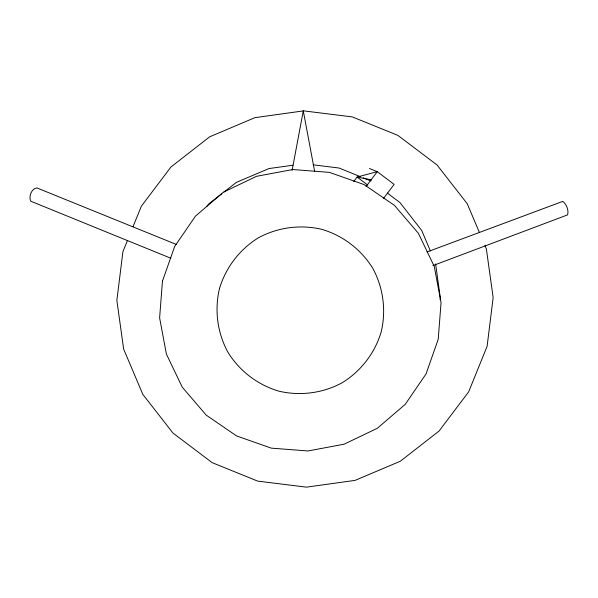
<?xml version="1.0" encoding="UTF-8"?>
<svg xmlns="http://www.w3.org/2000/svg" width="598" height="598" viewBox="0 0 598 598"><rect width="100%" height="100%" fill="white"/><g stroke="black" fill="none" stroke-linecap="round" stroke-linejoin="round"><path stroke-width="0.9" d="M440.113 299.837L440.345 297.991L435.598 263.92M292.123 170.363L303.283 110.847L314.615 171.282M127.434 240.523L122.911 251.683L116.864 300.428L123.644 349.075L142.78 394.314L172.972 433.049L212.163 462.658L257.686 481.113L306.43 487.153L355.07 480.381L400.309 461.245L439.052 431.046L468.653 391.854L487.108 346.339L493.156 297.595L486.376 248.947L484.933 245.531M133.01 226.777L141.367 206.168L170.968 166.977L209.711 136.785L254.95 117.649L303.597 110.869L352.334 116.916L397.857 135.365L437.048 164.973L467.24 203.716L479.514 232.734M206.915 206.265L208.597 204.038L221.791 193.752M353.717 181.53L357.096 177.06L377.263 171.663L394.127 184.401L383.497 198.469M366.073 186.471L377.263 171.663L369.459 168.501M223.996 192.033L236.464 182.323L268.995 168.554L292.938 165.22M427.009 251.982L562.793 201.376C566.56 204.359 568.915 210.16 567.614 214.869L432.877 265.617M313.217 164.824L339.051 168.023L360.594 176.761M371.545 179.923L357.096 177.06L367.867 185.201M363.18 177.808L370.932 180.955M176.35 244.455L36.941 187.936C31.507 188.415 28.532 196.563 30.692 201.182L170.871 258.254M387.377 193.072L399.987 202.595L421.702 230.462L430.396 251.011M162.439 281.195L159.621 317.874L166.386 354.038L182.285 387.212L206.228 415.139L236.576 435.927L271.275 448.141L307.955 450.967L344.119 444.194L377.293 428.303L405.22 404.36L426.008 374.004L438.222 339.305L441.047 302.633L434.275 266.469L418.383 233.295L394.441 205.361L364.085 184.58L329.386 172.359L292.714 169.54L256.549 176.305L223.375 192.205L195.441 216.147L174.661 246.496L162.439 281.195M219.473 288.587C214.376 310.085 217.343 332.667 227.838 352.11C239.432 370.917 257.499 384.783 278.668 391.114C300.166 396.212 322.748 393.245 342.191 382.75C360.998 371.156 374.864 353.089 381.195 331.92C386.293 310.422 383.325 287.84 372.831 268.397C361.237 249.59 343.17 235.724 322.001 229.393C300.502 224.295 277.921 227.262 258.478 237.757C239.671 249.351 225.805 267.418 219.473 288.587"/></g></svg>
